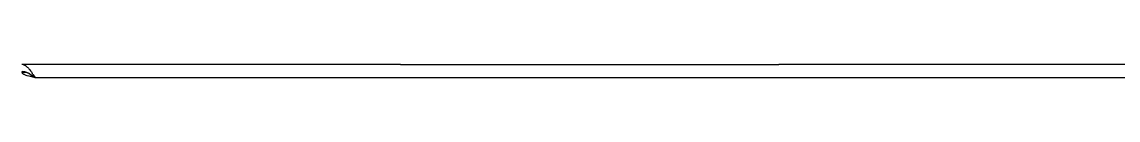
# Model space of a CAD drawing. Header units: millimetres. Extents: x -1246 to 2331, y -493 to 2006.
# Drawn here: x -349.1 to -30.5, y 1669.4 to 1673.2 of the extents above; entities that cross this region are included whole.
import ezdxf

# ---------------------------------------------------------------- set-up
doc = ezdxf.new("R2010")
doc.units = ezdxf.units.MM
doc.header["$MEASUREMENT"] = 0
doc.layers.add('Domyslna', color=7, linetype='Continuous', true_color=0x000000)
doc.layers.add('Utwórz2D linie widoczne', color=7, linetype='Continuous', true_color=0x000000)

msp = doc.modelspace()

# ---------------------------------------------------------------- linework, layer by layer
at = {"layer": 'Domyslna'}
msp.add_line((-345.29, 1669.42), (87.11, 1669.42), dxfattribs=at)
at = {"layer": 'Utwórz2D linie widoczne'}
for p, q in [((-239.09, 1673.22), (-349.09, 1673.22)), ((-349.04, 1673.21), (-349.09, 1673.22)), ((-348.98, 1673.21), (-349.04, 1673.21)), ((-348.93, 1673.21), (-348.98, 1673.21)), ((-348.87, 1673.2), (-348.93, 1673.21)), ((-348.82, 1673.19), (-348.87, 1673.2)), ((-348.76, 1673.18), (-348.82, 1673.19)), ((-348.71, 1673.17), (-348.76, 1673.18)), ((-348.65, 1673.15), (-348.71, 1673.17)), ((-348.6, 1673.14), (-348.65, 1673.15)), ((-348.55, 1673.12), (-348.6, 1673.14)), ((-348.5, 1673.1), (-348.55, 1673.12)), ((-348.5, 1673.1), (-348.43, 1673.07)), ((-348.43, 1673.07), (-348.35, 1673.04)), ((-348.35, 1673.04), (-348.29, 1673.01)), ((-348.29, 1673.01), (-348.22, 1672.97)), ((-348.22, 1672.97), (-348.15, 1672.93)), ((-348.15, 1672.93), (-348.09, 1672.89)), ((-348.09, 1672.89), (-348.02, 1672.85)), ((-347.92, 1672.78), (-348.02, 1672.85)), ((-347.82, 1672.7), (-347.92, 1672.78)), ((-239.09, 1673.22), (-129.09, 1673.22)), ((-19.09, 1673.22), (-129.09, 1673.22)), ((-349.09, 1671.22), (-348.99, 1671.21)), ((-347.67, 1670.92), (-349.09, 1670.92)), ((-349.09, 1670.88), (-349.09, 1670.88)), ((-349.09, 1670.88), (-349.09, 1670.87)), ((-349.09, 1670.87), (-349.09, 1670.87)), ((-349.09, 1670.87), (-349.09, 1670.86)), ((-349.09, 1670.86), (-349.08, 1670.86)), ((-349.08, 1670.86), (-349.08, 1670.85)), ((-349.08, 1670.85), (-349.08, 1670.85)), ((-349.08, 1670.85), (-349.08, 1670.84)), ((-349.08, 1670.84), (-349.08, 1670.84)), ((-349.08, 1670.84), (-349.08, 1670.83)), ((-349.08, 1670.83), (-349.07, 1670.82)), ((-349.07, 1670.82), (-349.07, 1670.81)), ((-349.07, 1670.81), (-349.06, 1670.8)), ((-349.06, 1670.8), (-349.06, 1670.79)), ((-349.06, 1670.79), (-349.05, 1670.78)), ((-349.05, 1670.78), (-349.05, 1670.77)), ((-349.05, 1670.77), (-349.04, 1670.76)), ((-349.04, 1670.76), (-349.04, 1670.75)), ((-349.04, 1670.75), (-349.03, 1670.74)), ((-349.03, 1670.74), (-349.03, 1670.74)), ((-349.03, 1670.74), (-349.02, 1670.73)), ((-349.02, 1670.73), (-349.01, 1670.72)), ((-349.01, 1670.72), (-349, 1670.71)), ((-349, 1670.71), (-348.99, 1670.69)), ((-348.99, 1671.21), (-348.89, 1671.21)), ((-348.99, 1670.69), (-348.98, 1670.68)), ((-348.98, 1670.68), (-348.97, 1670.67)), ((-348.97, 1670.67), (-348.96, 1670.66)), ((-348.96, 1670.66), (-348.95, 1670.65)), ((-348.95, 1670.65), (-348.94, 1670.65)), ((-348.94, 1670.65), (-348.93, 1670.64)), ((-348.93, 1670.64), (-348.92, 1670.63)), ((-348.92, 1670.63), (-348.9, 1670.61)), ((-348.9, 1670.61), (-348.87, 1670.59)), ((-348.89, 1671.21), (-348.79, 1671.2)), ((-348.87, 1670.59), (-348.85, 1670.58)), ((-348.85, 1670.58), (-348.81, 1670.55)), ((-348.81, 1670.55), (-348.77, 1670.52)), ((-348.79, 1671.2), (-348.69, 1671.19)), ((-348.77, 1670.52), (-348.73, 1670.5)), ((-348.73, 1670.5), (-348.69, 1670.47)), ((-348.69, 1671.19), (-348.59, 1671.18)), ((-348.69, 1670.47), (-348.65, 1670.45)), ((-348.65, 1670.45), (-348.61, 1670.43)), ((-348.61, 1670.43), (-348.53, 1670.39)), ((-348.59, 1671.18), (-348.48, 1671.16)), ((-348.53, 1670.39), (-348.44, 1670.35)), ((-348.48, 1671.16), (-348.38, 1671.14)), ((-348.44, 1670.35), (-348.36, 1670.31)), ((-348.38, 1671.14), (-348.28, 1671.12)), ((-348.36, 1670.31), (-348.18, 1670.24)), ((-348.28, 1671.12), (-348.17, 1671.09)), ((-348.18, 1670.24), (-347.91, 1670.14)), ((-348.17, 1671.09), (-348.06, 1671.06)), ((-348.06, 1671.06), (-347.96, 1671.02)), ((-347.96, 1671.02), (-347.85, 1670.98)), ((-347.91, 1670.14), (-347.64, 1670.05)), ((-347.85, 1670.98), (-347.74, 1670.94)), ((-347.73, 1672.63), (-347.82, 1672.7)), ((-347.74, 1670.94), (-347.64, 1670.9)), ((-347.64, 1672.55), (-347.73, 1672.63)), ((-347.55, 1672.47), (-347.64, 1672.55)), ((-347.64, 1670.9), (-347.53, 1670.85)), ((-347.64, 1670.05), (-347.08, 1669.88)), ((-347.55, 1672.47), (-347.42, 1672.35)), ((-347.53, 1670.85), (-347.43, 1670.81)), ((-347.43, 1670.81), (-347.31, 1670.75)), ((-347.42, 1672.35), (-347.3, 1672.22)), ((-347.31, 1670.75), (-347.2, 1670.69)), ((-347.3, 1672.22), (-347.18, 1672.1)), ((-347.2, 1670.69), (-347.08, 1670.63)), ((-347.18, 1672.1), (-347.07, 1671.97)), ((-347.08, 1670.63), (-346.97, 1670.57)), ((-347.08, 1669.88), (-345.29, 1669.42)), ((-346.83, 1671.68), (-347.07, 1671.97)), ((-346.97, 1670.57), (-346.75, 1670.43)), ((-346.84, 1670.44), (-346.97, 1670.57)), ((-346.7, 1670.31), (-346.84, 1670.44)), ((-346.83, 1671.68), (-346.59, 1671.36)), ((-346.75, 1670.43), (-346.53, 1670.29)), ((-346.56, 1670.19), (-346.7, 1670.31)), ((-346.59, 1671.36), (-346.35, 1671.03)), ((-346.41, 1670.08), (-346.56, 1670.19)), ((-346.53, 1670.29), (-346.21, 1670.08)), ((-346.26, 1669.97), (-346.41, 1670.08)), ((-346.35, 1671.03), (-346.12, 1670.69)), ((-346.11, 1669.86), (-346.26, 1669.97)), ((-346.21, 1670.08), (-345.9, 1669.86)), ((-345.88, 1670.34), (-346.12, 1670.69)), ((-345.95, 1669.76), (-346.11, 1669.86)), ((-345.79, 1669.67), (-345.95, 1669.76)), ((-345.9, 1669.86), (-345.29, 1669.42)), ((-345.88, 1670.34), (-345.29, 1669.42)), ((-345.63, 1669.58), (-345.79, 1669.67)), ((-345.46, 1669.49), (-345.63, 1669.58)), ((-345.29, 1669.42), (-345.46, 1669.49))]:
    msp.add_line(p, q, dxfattribs=at)

doc.saveas('drawing.dxf')
